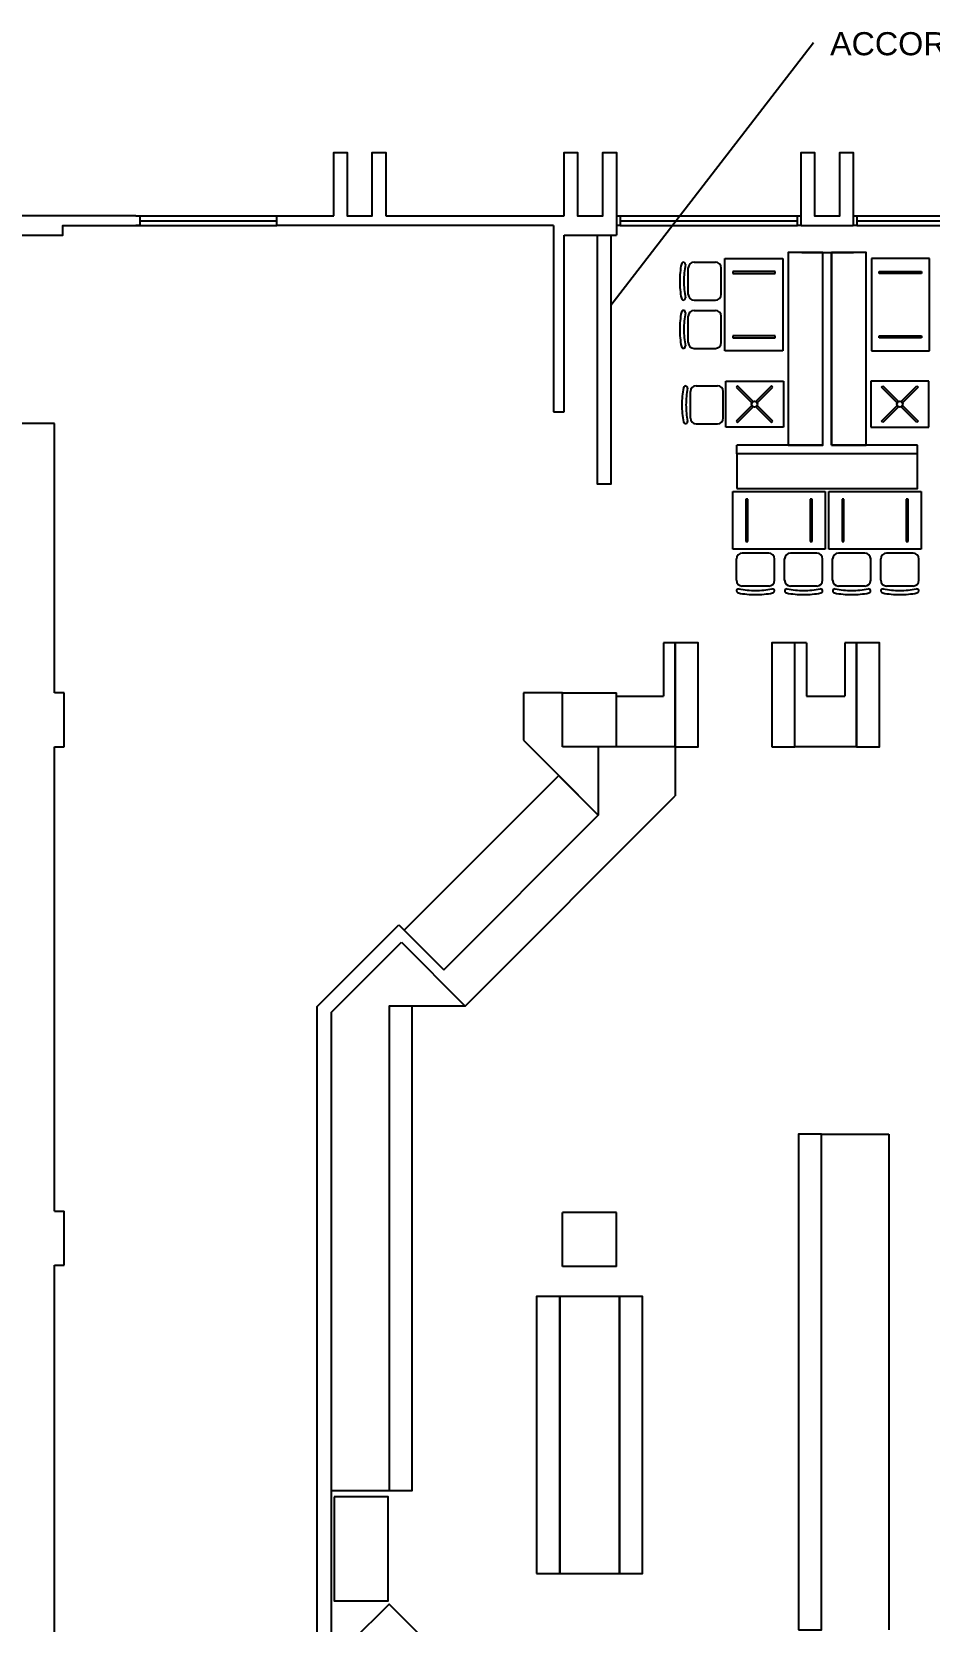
# Model space of a CAD drawing. Header units: inches. Extents: x -59 to 5745, y -269 to 4477.
# Drawn here: x 2431 to 2898, y 3245 to 4071 of the extents above; entities that cross this region are included whole.
import ezdxf

# ---------------------------------------------------------------- set-up
doc = ezdxf.new("R2010")
doc.units = ezdxf.units.IN
doc.header["$LTSCALE"] = 96
doc.header["$MEASUREMENT"] = 0
for name, color, linetype in [('A-ANNO-TEXT', 4, 'CONTINUOUS'), ('A-DOOR', 2, 'CONTINUOUS'), ('A-FLOR-CASE', 3, 'CONTINUOUS'), ('A-GLAZ', 2, 'CONTINUOUS'), ('A-WALL-FULL', 6, 'CONTINUOUS'), ('X-FURN-WKSF', 1, 'CONTINUOUS')]:
    doc.layers.add(name, color=color, linetype=linetype)
doc.styles.add('Arial', font='arial.ttf')

msp = doc.modelspace()

# ---------------------------------------------------------------- linework, layer by layer
at = {"layer": 'A-ANNO-TEXT'}
msp.add_line((2837.52, 4064.94), (2732.2, 3928.61), dxfattribs=at)
at = {"layer": 'A-DOOR'}
msp.add_lwpolyline([(2725.39, 3965.08), (2732.2, 3965.08), (2732.2, 3835.66), (2725.39, 3835.66)], close=True, dxfattribs=at)
at = {"layer": 'A-FLOR-CASE'}
for p, q in [((2842.45, 3856.02), (2842.45, 3956.02)), ((2846.95, 3856.02), (2846.95, 3956.02)), ((2797.7, 3851.52), (2797.7, 3856.02)), ((2842.45, 3856.02), (2797.7, 3856.02)), ((2891.7, 3851.52), (2797.7, 3851.52)), ((2891.7, 3856.02), (2846.95, 3856.02)), ((2891.7, 3851.52), (2891.7, 3856.02)), ((2759.66, 3753.33), (2759.66, 3725.57)), ((2765.66, 3753.33), (2759.66, 3753.33)), ((2765.66, 3699.33), (2765.66, 3753.33)), ((2827.93, 3699.33), (2827.93, 3753.33)), ((2833.93, 3753.33), (2827.93, 3753.33)), ((2833.93, 3753.33), (2833.93, 3725.57)), ((2853.93, 3753.33), (2853.93, 3725.57)), ((2859.93, 3753.33), (2853.93, 3753.33)), ((2859.93, 3699.33), (2859.93, 3753.33)), ((2686.81, 3727.33), (2686.81, 3702.72)), ((2707.2, 3727.33), (2686.81, 3727.33)), ((2735.2, 3725.57), (2759.66, 3725.57)), ((2833.93, 3725.57), (2853.93, 3725.57)), ((2686.81, 3702.72), (2724.29, 3665.24)), ((2765.66, 3699.33), (2735.2, 3699.33)), ((2859.93, 3699.33), (2827.93, 3699.33)), ((2656.56, 3564.65), (2617.1, 3564.65)), ((2617.1, 3564.65), (2617.1, 3313.02)), ((2841.72, 3240.59), (2841.72, 3498.15)), ((2841.72, 3498.15), (2876.72, 3498.15)), ((2876.72, 3498.15), (2876.72, 3240.59)), ((2587.1, 3313.02), (2617.1, 3313.02))]:
    msp.add_line(p, q, dxfattribs=at)
for points in [[(2824.45, 3856.02), (2842.45, 3856.02), (2842.45, 3956.02), (2824.45, 3956.02)], [(2846.95, 3856.02), (2864.95, 3856.02), (2864.95, 3956.02), (2846.95, 3956.02)], [(2797.7, 3833.52), (2891.7, 3833.52), (2891.7, 3851.52), (2797.7, 3851.52)], [(2765.66, 3699.33), (2777.66, 3699.33), (2777.66, 3753.33), (2765.66, 3753.33)], [(2815.93, 3699.33), (2827.93, 3699.33), (2827.93, 3753.33), (2815.93, 3753.33)], [(2859.93, 3699.33), (2871.93, 3699.33), (2871.93, 3753.33), (2859.93, 3753.33)], [(2645.43, 3583.55), (2725.7, 3663.83), (2705.2, 3684.33), (2624.92, 3604.06)], [(2617.1, 3313.02), (2629.1, 3313.02), (2629.1, 3564.64), (2617.1, 3564.64)], [(2829.72, 3240.59), (2841.72, 3240.59), (2841.72, 3498.16), (2829.72, 3498.16)], [(2693.7, 3269.83), (2705.7, 3269.83), (2705.7, 3413.83), (2693.7, 3413.83)], [(2705.7, 3269.83), (2736.7, 3269.83), (2736.7, 3413.83), (2705.7, 3413.83)], [(2736.7, 3269.83), (2748.7, 3269.83), (2748.7, 3413.83), (2736.7, 3413.83)], [(2588.54, 3309.74), (2588.54, 3255.74), (2616.54, 3255.74), (2616.54, 3309.74)], [(2597.21, 3234.2), (2635.31, 3195.94), (2655.15, 3215.7), (2617.05, 3253.96)]]:
    msp.add_lwpolyline(points, close=True, dxfattribs=at)
at = {"layer": 'A-GLAZ'}
for p, q in [((2487.45, 3975.08), (2558.7, 3975.08)), ((2737.2, 3975.08), (2829.2, 3975.08)), ((2860.2, 3975.08), (2952.2, 3975.08)), ((2487.45, 3972.58), (2558.7, 3972.58)), ((2487.45, 3970.08), (2558.7, 3970.08)), ((2737.2, 3972.58), (2829.2, 3972.58)), ((2737.2, 3970.08), (2829.2, 3970.08)), ((2860.2, 3972.58), (2952.2, 3972.58)), ((2860.2, 3970.08), (2952.2, 3970.08))]:
    msp.add_line(p, q, dxfattribs=at)
at = {"layer": 'A-WALL-FULL'}
for p, q in [((2485.45, 3975.08), (2315.2, 3975.08)), ((2558.7, 3975.08), (2588.28, 3975.08)), ((2615.28, 3975.08), (2707.95, 3975.08)), ((2702.45, 3970.08), (2560.7, 3970.08)), ((2702.45, 3970.08), (2702.45, 3873.33)), ((2831.2, 3970.08), (2858.2, 3970.08)), ((2707.95, 3965.08), (2735.2, 3965.08)), ((2707.95, 3873.33), (2707.95, 3965.08)), ((2831.46, 3956.08), (2858.46, 3956.08)), ((2443.2, 3867.33), (2315.2, 3867.33)), ((2443.2, 3727.33), (2443.2, 3867.33)), ((2702.45, 3873.33), (2707.95, 3873.33)), ((2448.2, 3727.33), (2443.2, 3727.33)), ((2448.2, 3699.33), (2448.2, 3727.33)), ((2707.2, 3699.33), (2707.2, 3727.33)), ((2707.2, 3727.33), (2735.2, 3727.33)), ((2735.2, 3699.33), (2735.2, 3727.33)), ((2443.2, 3458.08), (2443.2, 3699.33)), ((2443.2, 3699.33), (2448.2, 3699.33)), ((2735.2, 3699.33), (2707.2, 3699.33)), ((2725.7, 3699.33), (2725.7, 3663.83)), ((2765.66, 3699.33), (2765.66, 3673.76)), ((2656.56, 3564.65), (2765.66, 3673.76)), ((2645.43, 3583.55), (2725.7, 3663.83)), ((2579.7, 3564.5), (2622.09, 3606.89)), ((2622.09, 3606.89), (2645.43, 3583.55)), ((2587.1, 3561.43), (2623.44, 3597.77)), ((2623.44, 3597.77), (2656.56, 3564.65)), ((2579.7, 3216.33), (2579.7, 3564.5)), ((2587.1, 3217.41), (2587.1, 3561.43)), ((2443.2, 3458.08), (2448.2, 3458.08)), ((2448.2, 3430.08), (2448.2, 3458.08)), ((2735.2, 3457.33), (2707.2, 3457.33)), ((2707.2, 3429.33), (2707.2, 3457.33)), ((2735.2, 3429.33), (2735.2, 3457.33)), ((2443.2, 3187.83), (2443.2, 3430.08)), ((2443.2, 3430.08), (2448.2, 3430.08)), ((2735.2, 3429.33), (2707.2, 3429.33))]:
    msp.add_line(p, q, dxfattribs=at)
for points in [[(2588.28, 3975.08), (2588.28, 4008.08), (2595.28, 4008.08), (2595.28, 3975.08), (2608.28, 3975.08), (2608.28, 4008.08), (2615.28, 4008.08), (2615.28, 3975.08)], [(2707.95, 3975.08), (2707.95, 4008.08), (2714.95, 4008.08), (2714.95, 3975.08), (2728.2, 3975.08), (2728.2, 4008.08), (2735.2, 4008.08), (2735.2, 3965.08)], [(2831.2, 3970.08), (2831.2, 4008.08), (2838.2, 4008.08), (2838.2, 3975.08), (2851.2, 3975.08), (2851.2, 4008.08), (2858.2, 4008.08), (2858.2, 3970.08)], [(2485.45, 3975.08), (2487.45, 3975.08), (2487.45, 3970.08), (2485.45, 3970.08)], [(2560.7, 3970.08), (2558.7, 3970.08), (2558.7, 3975.08), (2560.7, 3975.08)], [(2735.2, 3975.08), (2737.2, 3975.08), (2737.2, 3970.08), (2735.2, 3970.08)], [(2831.2, 3970.08), (2829.2, 3970.08), (2829.2, 3975.08), (2831.2, 3975.08)], [(2858.2, 3975.08), (2860.2, 3975.08), (2860.2, 3970.08), (2858.2, 3970.08)], [(2315.19, 3963.33), (2315.2, 3964.33), (2372.95, 3964.33), (2372.95, 3970.33), (2421.95, 3970.33), (2421.95, 3965.08), (2447.45, 3965.08), (2447.45, 3970.08), (2487.45, 3970.08)]]:
    msp.add_lwpolyline(points, dxfattribs=at)
at = {"layer": 'X-FURN-WKSF'}
for p, q in [((2775.52, 3951.06), (2786.6, 3951.06)), ((2791.6, 3905), (2791.6, 3953)), ((2791.6, 3953), (2821.6, 3953)), ((2821.6, 3953), (2821.6, 3905)), ((2867.8, 3953), (2867.8, 3905)), ((2897.8, 3953), (2867.8, 3953)), ((2897.8, 3905), (2897.8, 3953)), ((2772.52, 3934.31), (2772.52, 3948.06)), ((2789.6, 3934.31), (2789.6, 3948.06)), ((2817.6, 3946.19), (2795.6, 3946.19)), ((2795.6, 3946.19), (2795.6, 3945.19)), ((2795.6, 3945.19), (2817.6, 3945.19)), ((2817.6, 3945.19), (2817.6, 3946.19)), ((2871.8, 3946.19), (2893.8, 3946.19)), ((2871.8, 3945.19), (2871.8, 3946.19)), ((2893.8, 3945.19), (2871.8, 3945.19)), ((2893.8, 3946.19), (2893.8, 3945.19)), ((2775.52, 3931.31), (2786.6, 3931.31)), ((2775.52, 3926.03), (2786.6, 3926.03)), ((2772.52, 3909.28), (2772.52, 3923.03)), ((2789.6, 3909.28), (2789.6, 3923.03)), ((2817.6, 3912.81), (2795.6, 3912.81)), ((2795.6, 3912.81), (2795.6, 3911.81)), ((2795.6, 3911.81), (2817.6, 3911.81)), ((2817.6, 3911.81), (2817.6, 3912.81)), ((2871.8, 3912.81), (2893.8, 3912.81)), ((2871.8, 3911.81), (2871.8, 3912.81)), ((2893.8, 3911.81), (2871.8, 3911.81)), ((2893.8, 3912.81), (2893.8, 3911.81)), ((2775.52, 3906.28), (2786.6, 3906.28)), ((2821.6, 3905), (2791.6, 3905)), ((2867.8, 3905), (2897.8, 3905)), ((2773.63, 3870.08), (2773.63, 3883.83)), ((2776.63, 3886.83), (2787.71, 3886.83)), ((2790.71, 3870.08), (2790.71, 3883.83)), ((2791.96, 3865.3), (2791.96, 3889.3)), ((2791.96, 3889.3), (2821.96, 3889.3)), ((2798.12, 3886.84), (2797.41, 3886.14)), ((2797.41, 3886.14), (2805.61, 3877.94)), ((2806.31, 3878.65), (2798.12, 3886.84)), ((2815.8, 3886.84), (2807.61, 3878.65)), ((2808.31, 3877.94), (2816.51, 3886.14)), ((2816.51, 3886.14), (2815.8, 3886.84)), ((2821.96, 3889.3), (2821.96, 3865.3)), ((2897.45, 3889.3), (2867.45, 3889.3)), ((2867.45, 3889.3), (2867.45, 3865.3)), ((2872.9, 3886.14), (2873.61, 3886.84)), ((2881.09, 3877.94), (2872.9, 3886.14)), ((2873.61, 3886.84), (2881.8, 3878.65)), ((2883.09, 3878.65), (2891.28, 3886.84)), ((2891.99, 3886.14), (2883.8, 3877.94)), ((2891.28, 3886.84), (2891.99, 3886.14)), ((2897.45, 3865.3), (2897.45, 3889.3)), ((2805.61, 3876.65), (2797.41, 3868.46)), ((2798.12, 3867.75), (2806.31, 3875.94)), ((2807.61, 3875.94), (2815.8, 3867.75)), ((2816.51, 3868.46), (2808.31, 3876.65)), ((2872.9, 3868.46), (2881.09, 3876.65)), ((2881.8, 3875.94), (2873.61, 3867.75)), ((2891.28, 3867.75), (2883.09, 3875.94)), ((2883.8, 3876.65), (2891.99, 3868.46)), ((2776.63, 3867.08), (2787.71, 3867.08)), ((2797.41, 3868.46), (2798.12, 3867.75)), ((2815.8, 3867.75), (2816.51, 3868.46)), ((2873.61, 3867.75), (2872.9, 3868.46)), ((2891.99, 3868.46), (2891.28, 3867.75)), ((2821.96, 3865.3), (2791.96, 3865.3)), ((2867.45, 3865.3), (2897.45, 3865.3)), ((2795.64, 3831.89), (2843.64, 3831.89)), ((2795.64, 3801.89), (2795.64, 3831.89)), ((2802.45, 3827.89), (2802.45, 3805.89)), ((2803.45, 3827.89), (2802.45, 3827.89)), ((2803.45, 3805.89), (2803.45, 3827.89)), ((2835.83, 3827.89), (2835.83, 3805.89)), ((2836.83, 3827.89), (2835.83, 3827.89)), ((2836.83, 3805.89), (2836.83, 3827.89)), ((2843.64, 3831.89), (2843.64, 3801.89)), ((2845.62, 3831.89), (2893.62, 3831.89)), ((2845.62, 3801.89), (2845.62, 3831.89)), ((2852.43, 3827.89), (2852.43, 3805.89)), ((2853.43, 3827.89), (2852.43, 3827.89)), ((2853.43, 3805.89), (2853.43, 3827.89)), ((2885.81, 3827.89), (2885.81, 3805.89)), ((2886.81, 3827.89), (2885.81, 3827.89)), ((2886.81, 3805.89), (2886.81, 3827.89)), ((2893.62, 3831.89), (2893.62, 3801.89)), ((2843.64, 3801.89), (2795.64, 3801.89)), ((2802.45, 3805.89), (2803.45, 3805.89)), ((2835.83, 3805.89), (2836.83, 3805.89)), ((2893.62, 3801.89), (2845.62, 3801.89)), ((2852.43, 3805.89), (2853.43, 3805.89)), ((2885.81, 3805.89), (2886.81, 3805.89)), ((2797.58, 3785.8), (2797.58, 3796.88)), ((2814.33, 3799.88), (2800.58, 3799.88)), ((2817.33, 3785.8), (2817.33, 3796.88)), ((2822.61, 3785.8), (2822.61, 3796.88)), ((2839.36, 3799.88), (2825.61, 3799.88)), ((2842.36, 3785.8), (2842.36, 3796.88)), ((2847.56, 3785.8), (2847.56, 3796.88)), ((2864.31, 3799.88), (2850.56, 3799.88)), ((2867.31, 3785.8), (2867.31, 3796.88)), ((2872.59, 3785.8), (2872.59, 3796.88)), ((2889.34, 3799.88), (2875.59, 3799.88)), ((2892.34, 3785.8), (2892.34, 3796.88)), ((2814.33, 3782.8), (2800.58, 3782.8)), ((2839.36, 3782.8), (2825.61, 3782.8)), ((2864.31, 3782.8), (2850.56, 3782.8)), ((2889.34, 3782.8), (2875.59, 3782.8))]:
    msp.add_line(p, q, dxfattribs=at)
for centre in [(2806.96, 3877.3), (2882.45, 3877.3)]:
    msp.add_circle(centre, 1.5, dxfattribs=at)
for centre, radius, start, end in [((2816.66, 3941), 48.59, 169.22587, 179.78667), ((2769.98, 3949.94), 1.06, 349.45131, 171.8811), ((2818.46, 3941), 48.24, 169.50679, 179.78261), ((2775.52, 3948.06), 3, 90, 180), ((2786.6, 3948.06), 3, 0, 90), ((2816.66, 3941.37), 48.59, 180.21333, 190.77413), ((2818.46, 3941.37), 48.24, 180.21739, 190.49321), ((2769.98, 3932.43), 1.06, 188.1189, 10.54869), ((2775.52, 3934.31), 3, 180, 270), ((2786.6, 3934.31), 3, 270, 0), ((2816.66, 3915.98), 48.59, 169.22587, 179.78667), ((2769.98, 3924.91), 1.06, 349.45131, 171.8811), ((2818.46, 3915.97), 48.24, 169.50679, 179.78261), ((2775.52, 3923.03), 3, 90, 180), ((2786.6, 3923.03), 3, 0, 90), ((2816.66, 3916.34), 48.59, 180.21333, 190.77413), ((2818.46, 3916.34), 48.24, 180.21739, 190.49321), ((2769.98, 3907.4), 1.06, 188.1189, 10.54869), ((2775.52, 3909.28), 3, 180, 270), ((2786.6, 3909.28), 3, 270, 0), ((2817.77, 3876.78), 48.59, 169.22587, 179.78667), ((2771.09, 3885.71), 1.06, 349.45131, 171.8811), ((2819.58, 3876.78), 48.24, 169.50679, 179.78261), ((2776.63, 3883.83), 3, 90, 180), ((2787.71, 3883.83), 3, 0, 90), ((2817.77, 3877.14), 48.59, 180.21333, 190.77413), ((2819.58, 3877.14), 48.24, 180.21739, 190.49321), ((2771.09, 3868.21), 1.06, 188.1189, 10.54869), ((2776.63, 3870.08), 3, 180, 270), ((2787.71, 3870.08), 3, 270, 0), ((2800.58, 3796.88), 3, 90, 180), ((2814.33, 3796.88), 3, 0, 90), ((2825.61, 3796.88), 3, 90, 180), ((2839.36, 3796.88), 3, 0, 90), ((2850.56, 3796.88), 3, 90, 180), ((2864.31, 3796.88), 3, 0, 90), ((2875.59, 3796.88), 3, 90, 180), ((2889.34, 3796.88), 3, 0, 90), ((2800.58, 3785.8), 3, 180, 270), ((2814.33, 3785.8), 3, 270, 0), ((2825.61, 3785.8), 3, 180, 270), ((2839.36, 3785.8), 3, 270, 0), ((2850.56, 3785.8), 3, 180, 270), ((2864.31, 3785.8), 3, 270, 0), ((2875.59, 3785.8), 3, 180, 270), ((2889.34, 3785.8), 3, 270, 0), ((2798.7, 3780.26), 1.06, 79.45131, 261.8811), ((2807.64, 3826.94), 48.59, 259.22587, 269.78667), ((2807.64, 3828.75), 48.24, 259.50679, 269.78261), ((2807.27, 3828.75), 48.24, 270.21739, 280.49321), ((2807.27, 3826.94), 48.59, 270.21333, 280.77413), ((2816.21, 3780.26), 1.06, 278.1189, 100.54869), ((2823.73, 3780.26), 1.06, 79.45131, 261.8811), ((2832.66, 3826.94), 48.59, 259.22587, 269.78667), ((2832.67, 3828.75), 48.24, 259.50679, 269.78261), ((2832.3, 3828.75), 48.24, 270.21739, 280.49321), ((2832.3, 3826.94), 48.59, 270.21333, 280.77413), ((2841.24, 3780.26), 1.06, 278.1189, 100.54869), ((2848.68, 3780.26), 1.06, 79.45131, 261.8811), ((2857.61, 3826.94), 48.59, 259.22587, 269.78667), ((2857.62, 3828.75), 48.24, 259.50679, 269.78261), ((2857.25, 3828.75), 48.24, 270.21739, 280.49321), ((2857.25, 3826.94), 48.59, 270.21333, 280.77413), ((2866.18, 3780.26), 1.06, 278.1189, 100.54869), ((2873.71, 3780.26), 1.06, 79.45131, 261.8811), ((2882.64, 3826.94), 48.59, 259.22587, 269.78667), ((2882.64, 3828.75), 48.24, 259.50679, 269.78261), ((2882.28, 3828.75), 48.24, 270.21739, 280.49321), ((2882.28, 3826.94), 48.59, 270.21333, 280.77413), ((2891.21, 3780.26), 1.06, 278.1189, 100.54869)]:
    msp.add_arc(centre, radius, start, end, dxfattribs=at)

# ---------------------------------------------------------------- texts
at = {"layer": 'A-ANNO-TEXT', "insert": (2846.22, 4070.53), "char_height": 12, "width": 337.8891, "attachment_point": 1, "style": 'Arial'}
msp.add_mtext('ACCORDION SLIDING DOOR', dxfattribs=at)

doc.saveas('drawing.dxf')
